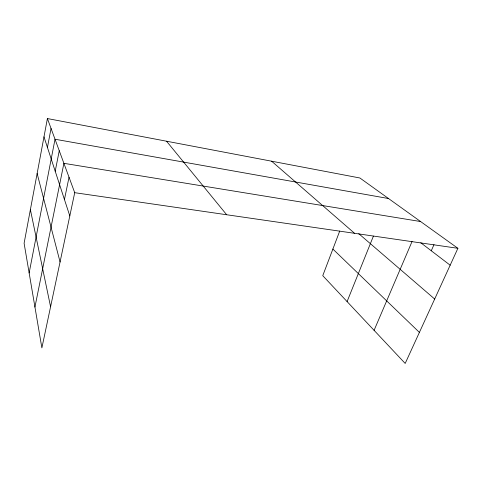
<?xml version="1.0" encoding="UTF-8"?>
<svg xmlns="http://www.w3.org/2000/svg" width="482" height="482" viewBox="0 0 482 482"><rect width="100%" height="100%" fill="white"/><g stroke="black" fill="none" stroke-linecap="round" stroke-linejoin="round"><path stroke-width="0.72" d="M47.399 118.554L24.1 243.271L41.874 347.902L74.722 192.692L47.399 118.554L359.891 177.991L457.9 248.308L405.187 363.446L322.759 275.68L339.72 231.059M47.435 147.432L51.044 128.441M29.143 272.969L55.02 139.238L388.522 198.536M55.207 171.231L59.256 150.721M34.939 307.058L63.901 163.332L420.587 221.539M64.443 199.506L69.028 177.256M347.088 301.581L373.405 236.132M374.086 330.333L412.056 241.5M431.276 250.773L433.987 244.633M74.722 192.692L457.9 248.308M420.786 242.765L450.164 265.202M358.777 233.686L434.68 299.027M271.613 161.199L354.577 233.312M332.881 249.061L419.4 332.399M166.537 141.214L226.667 214.749M43.983 136.852L69.806 215.93M37.132 173.496L60.063 261.967M30.384 209.646L50.58 306.769"/></g></svg>
